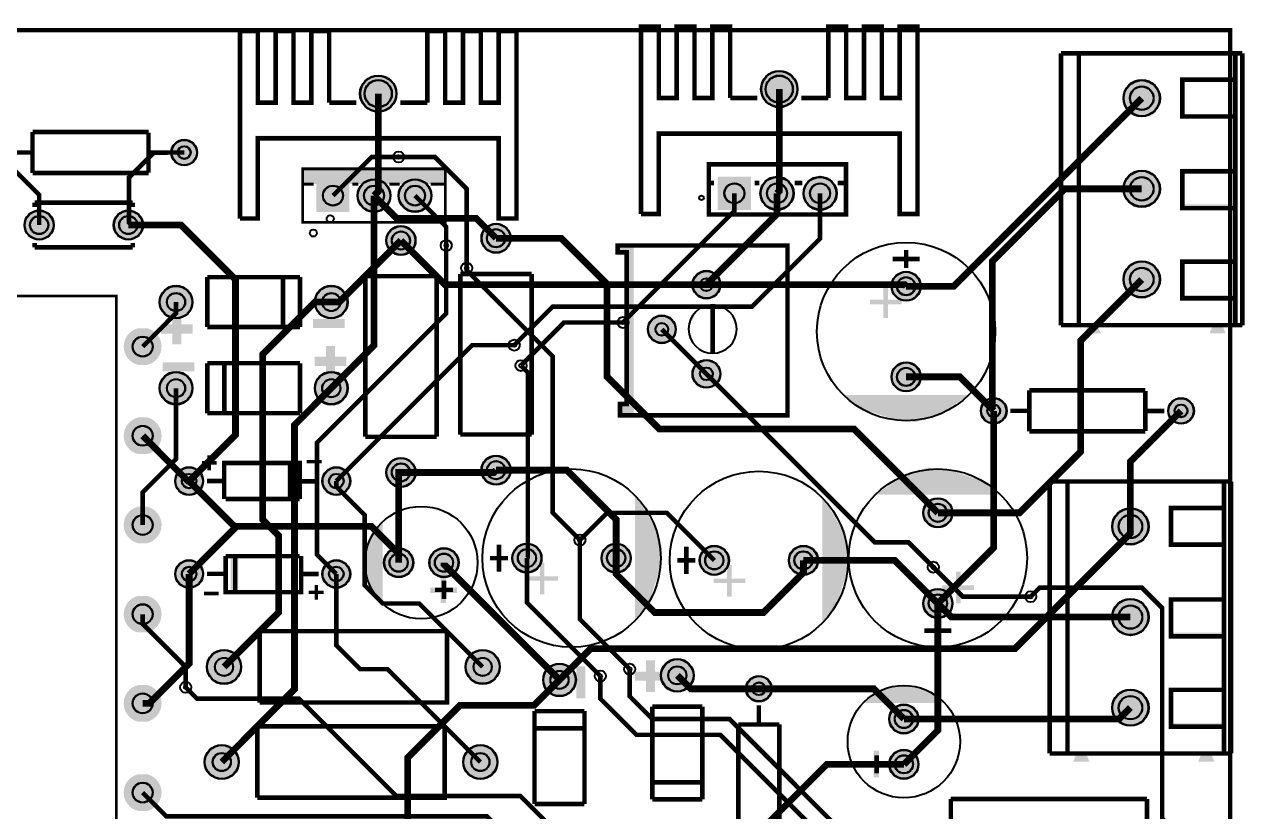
# Model space of a CAD drawing. Extents: x 610 to 6177, y 70 to 2783.
# Drawn here: x 3484 to 6177, y 1046 to 2783 of the extents above; entities that cross this region are included whole.
import ezdxf

# ---------------------------------------------------------------- set-up
doc = ezdxf.new("R2010")
doc.units = 9
for name, color, linetype, true_color in [('BoardOutLine', 7, 'Continuous', 0xff00ff), ('BottomLayer', 7, 'Continuous', 0x0000ff), ('BottomSolderMaskLayer', 7, 'Continuous', 0xaa00ff), ('Document', 7, 'Continuous', 0xffffff), ('Hole', 7, 'Continuous', 0x222222), ('Multi-Layer', 7, 'Continuous', 0xc0c0c0), ('TopLayer', 7, 'Continuous', 0xff0000), ('TopSilkLayer', 7, 'Continuous', 0xffcc00), ('TopSolderMaskLayer', 7, 'Continuous', 0x800080)]:
    doc.layers.add(name, color=color, linetype=linetype, true_color=true_color)

msp = doc.modelspace()

# ---------------------------------------------------------------- hatches: boundary and pattern name
at = {"layer": 'BottomSolderMaskLayer'}
for points in [[(4224.6, 2630, 1), (4305.4, 2630, 1)], [(5109.6, 2640, 1), (5190.4, 2640, 1)], [(5909.6, 2620, 1), (5990.4, 2620, 1)], [(3808.1, 2500, 1), (3865.2, 2500, 1)], [(5909.6, 2420, 1), (5990.4, 2420, 1)], [(4128.6, 2441.4), (4201.4, 2441.4), (4201.4, 2368.6), (4128.6, 2368.6)], [(4219.1, 2405, 1), (4292, 2405, 1)], [(4309.7, 2405, 1), (4382.5, 2405, 1)], [(5014.2, 2373.2), (5014.2, 2446.7), (5087.8, 2446.7), (5087.8, 2373.2)], [(5108.2, 2410, 1), (5181.8, 2410, 1)], [(5203.2, 2410, 1), (5276.8, 2410, 1)], [(3484.1, 2340, 1), (3549.1, 2340, 1)], [(3680.9, 2340, 1), (3745.9, 2340, 1)], [(4492.5, 2310.9, 1), (4557.5, 2310.9, 1)], [(4282.5, 2305.9, 1), (4347.5, 2305.9, 1)], [(4958.2, 2208.4, 1), (5020.2, 2208.4, 1)], [(5397.5, 2205, 1), (5462.5, 2205, 1)], [(5909.6, 2220, 1), (5990.4, 2220, 1)], [(3782.3, 2170, 1), (3855.2, 2170, 1)], [(4124.8, 2170, 1), (4197.7, 2170, 1)], [(4859.8, 2110, 1), (4921.8, 2110, 1)], [(3755.1, 2112.2, -0.785398), (3755.1, 2031.5), (3734.9, 2031.5, -0.785398), (3734.9, 2112.2)], [(4958.2, 2011.6, 1), (5020.2, 2011.6, 1)], [(5397.5, 2005, 1), (5462.5, 2005, 1)], [(3782.3, 1980, 1), (3855.2, 1980, 1)], [(4124.8, 1980, 1), (4197.7, 1980, 1)], [(5594.8, 1930, 1), (5651.9, 1930, 1)], [(6008.1, 1930, 1), (6065.2, 1930, 1)], [(3755.1, 1915.4, -0.785398), (3755.1, 1834.6), (3734.9, 1834.6, -0.785398), (3734.9, 1915.4)], [(4492.5, 1799.1, 1), (4557.5, 1799.1, 1)], [(3816.6, 1775, 1), (3878.6, 1775, 1)], [(4141.4, 1775, 1), (4203.4, 1775, 1)], [(4282.5, 1794.1, 1), (4347.5, 1794.1, 1)], [(5467.5, 1705, 1), (5532.5, 1705, 1)], [(3755.1, 1718.5, -0.785398), (3755.1, 1637.8), (3734.9, 1637.8, -0.785398), (3734.9, 1718.5)], [(5884.6, 1675, 1), (5965.4, 1675, 1)], [(4277.5, 1595, 1), (4342.5, 1595, 1)], [(4377.5, 1595, 1), (4442.5, 1595, 1)], [(4560.7, 1605, 1), (4625.6, 1605, 1)], [(4757.5, 1605, 1), (4822.5, 1605, 1)], [(4974.1, 1600, 1), (5039.1, 1600, 1)], [(5170.9, 1600, 1), (5235.9, 1600, 1)], [(3816.6, 1570, 1), (3878.6, 1570, 1)], [(4141.4, 1570, 1), (4203.4, 1570, 1)], [(5467.5, 1505, 1), (5532.5, 1505, 1)], [(3755.1, 1521.7, -0.785398), (3755.1, 1440.9), (3734.9, 1440.9, -0.785398), (3734.9, 1521.7)], [(5884.6, 1475, 1), (5965.4, 1475, 1)], [(3886.6, 1365, 1), (3962.6, 1365, 1)], [(4457.4, 1365, 1), (4533.4, 1365, 1)], [(4888.6, 1346.3, 1), (4961.4, 1346.3, 1)], [(4628.6, 1336.3, 1), (4701.4, 1336.3, 1)], [(3755.1, 1324.8, -0.785398), (3755.1, 1244.1), (3734.9, 1244.1, -0.785398), (3734.9, 1324.8)], [(5076.4, 1316.7, 1), (5133.6, 1316.7, 1)], [(5884.6, 1275, 1), (5965.4, 1275, 1)], [(5392.5, 1250, 1), (5457.5, 1250, 1)], [(3881.6, 1155, 1), (3957.6, 1155, 1)], [(4452.4, 1155, 1), (4528.4, 1155, 1)], [(5392.5, 1150, 1), (5457.5, 1150, 1)], [(3755.1, 1128, -0.785398), (3755.1, 1047.2), (3734.9, 1047.2, -0.785398), (3734.9, 1128)]]:
    msp.add_hatch(color=256, dxfattribs=at).paths.add_polyline_path(points)
at = {"layer": 'Document'}
for points in [[(6150.8, 2664.1), (6036.6, 2664.1), (6036.6, 2656.2), (6150.8, 2656.2)], [(6036.6, 2656.2), (6036.6, 2585.4), (6044.5, 2585.4), (6044.5, 2656.2)], [(6150.8, 2577.5), (6036.6, 2577.5), (6036.6, 2585.4), (6150.8, 2585.4)], [(4528.8, 2354.4), (4528.8, 2531.6), (3999.3, 2531.6), (3999.3, 2529.6), (3999.3, 2354.4), (3995.3, 2354.4), (3993.3, 2354.4), (3993.3, 2537.5), (4534.7, 2537.5), (4534.7, 2531.6), (4534.7, 2531.6), (4534.7, 2354.4)], [(5413.8, 2364.4), (5413.8, 2541.6), (4884.3, 2541.6), (4884.3, 2539.6), (4884.3, 2364.4), (4880.3, 2364.4), (4878.3, 2364.4), (4878.3, 2547.5), (5419.7, 2547.5), (5419.7, 2541.6), (5419.7, 2541.6), (5419.7, 2364.4)], [(4098.1, 2430.6), (4413, 2430.6), (4413, 2464.1), (4098.1, 2464.1)], [(6150.8, 2464.1), (6036.6, 2464.1), (6036.6, 2456.2), (6150.8, 2456.2)], [(6036.6, 2456.2), (6036.6, 2385.4), (6044.5, 2385.4), (6044.5, 2456.2)], [(6150.8, 2377.5), (6036.6, 2377.5), (6036.6, 2385.4), (6150.8, 2385.4)], [(4798.3, 1920), (4798.3, 1940), (4813.3, 1940), (4818.3, 1945), (4818.3, 2275), (4813.3, 2280), (4793.3, 2280), (4793.3, 2295), (4828.3, 2295), (4828.3, 1920)], [(6150.8, 2264.1), (6036.6, 2264.1), (6036.6, 2256.2), (6150.8, 2256.2)], [(6036.6, 2256.2), (6036.6, 2185.4), (6044.5, 2185.4), (6044.5, 2256.2)], [(5390, 2205), (5390, 2135), (5380, 2135), (5380, 2205)], [(6150.8, 2177.5), (6036.6, 2177.5), (6036.6, 2185.4), (6150.8, 2185.4)], [(5400, 2175), (5350, 2175), (5350, 2165), (5420, 2165), (5420, 2175)], [(3830.7, 2146.7), (3830.7, 2076.7), (3810.7, 2076.7), (3810.7, 2146.7)], [(4190.9, 2112.9), (4120.9, 2112.9), (4120.9, 2132.9), (4190.9, 2132.9)], [(3855.6, 2100.7), (3785.6, 2100.7), (3785.6, 2120.7), (3855.6, 2120.7)], [(5851.6, 2120.8), (5859.4, 2101.1), (5824, 2101.1), (5831.9, 2120.8)], [(6127.2, 2120.8), (6135, 2101.1), (6099.6, 2101.1), (6107.5, 2120.8)], [(4124.4, 2049.3), (4194.4, 2049.3), (4194.4, 2029.3), (4124.4, 2029.3)], [(4149.3, 2003.3), (4149.3, 2073.3), (4169.3, 2073.3), (4169.3, 2003.3)], [(3789.1, 2037.1), (3859.1, 2037.1), (3859.1, 2017.1), (3789.1, 2017.1)], [(3895.6, 1831.7), (3895.6, 1799.1), (3888.1, 1799.1), (3888.1, 1831.7)], [(3908.4, 1811.6), (3875.7, 1811.6), (3875.7, 1819.1), (3908.4, 1819.1)], [(4080.4, 1735.4), (4063.7, 1735.4), (4063.7, 1812.3), (4080.4, 1812.3)], [(4139.9, 1814.3), (4107.2, 1814.3), (4107.2, 1821.8), (4139.9, 1821.8)], [(6125.8, 1719.1), (6011.6, 1719.1), (6011.6, 1711.2), (6125.8, 1711.2)], [(6011.6, 1711.2), (6011.6, 1640.4), (6019.5, 1640.4), (6019.5, 1711.2)], [(6125.8, 1632.5), (6011.6, 1632.5), (6011.6, 1640.4), (6125.8, 1640.4)], [(3939.6, 1609.6), (3956.3, 1609.6), (3956.3, 1532.7), (3939.6, 1532.7)], [(4621.6, 1575), (4621.6, 1525), (4631.6, 1525), (4631.6, 1595), (4621.6, 1595)], [(5035, 1570), (5035, 1520), (5045, 1520), (5045, 1590), (5035, 1590)], [(4414.4, 1565.4), (4414.4, 1506.3), (4402.6, 1506.3), (4402.6, 1565.4)], [(4591.6, 1565), (4661.6, 1565), (4661.6, 1555), (4591.6, 1555)], [(5540, 1505), (5540, 1575), (5550, 1575), (5550, 1505)], [(4124.4, 1513.3), (4124.4, 1545.9), (4131.9, 1545.9), (4131.9, 1513.3)], [(4438.7, 1528.1), (4379.7, 1528.1), (4379.7, 1539.9), (4438.7, 1539.9)], [(5005, 1560), (5075, 1560), (5075, 1550), (5005, 1550)], [(5530, 1535), (5580, 1535), (5580, 1545), (5510, 1545), (5510, 1535)], [(3880.1, 1530.7), (3912.8, 1530.7), (3912.8, 1523.2), (3880.1, 1523.2)], [(4111.6, 1533.4), (4144.3, 1533.4), (4144.3, 1525.9), (4111.6, 1525.9)], [(6125.8, 1519.1), (6011.6, 1519.1), (6011.6, 1511.2), (6125.8, 1511.2)], [(6011.6, 1511.2), (6011.6, 1440.4), (6019.5, 1440.4), (6019.5, 1511.2)], [(6125.8, 1432.5), (6011.6, 1432.5), (6011.6, 1440.4), (6125.8, 1440.4)], [(4855.7, 1309.4), (4855.7, 1379.4), (4875.7, 1379.4), (4875.7, 1309.4)], [(4722.1, 1365.9), (4722.1, 1295.9), (4702.1, 1295.9), (4702.1, 1365.9)], [(4901.7, 1334.3), (4831.7, 1334.3), (4831.7, 1354.3), (4901.7, 1354.3)], [(6125.8, 1319.1), (6011.6, 1319.1), (6011.6, 1311.2), (6125.8, 1311.2)], [(6011.6, 1311.2), (6011.6, 1240.4), (6019.5, 1240.4), (6019.5, 1311.2)], [(6125.8, 1232.5), (6011.6, 1232.5), (6011.6, 1240.4), (6125.8, 1240.4)], [(5358.1, 1121.3), (5358.1, 1180.3), (5369.9, 1180.3), (5369.9, 1121.3)], [(5826.6, 1175.8), (5834.4, 1156.1), (5799, 1156.1), (5806.9, 1175.8)], [(6102.2, 1175.8), (6110, 1156.1), (6074.6, 1156.1), (6082.5, 1175.8)], [(5395.4, 1145.6), (5336.3, 1145.6), (5336.3, 1157.4), (5395.4, 1157.4)]]:
    msp.add_hatch(color=256, dxfattribs=at).paths.add_polyline_path(points)
at = {"layer": 'Multi-Layer'}
for points in [[(4225.6, 2630, 1), (4304.4, 2630, 1)], [(5110.6, 2640, 1), (5189.4, 2640, 1)], [(5910.6, 2620, 1), (5989.4, 2620, 1)], [(3809.1, 2500, 1), (3864.2, 2500, 1)], [(5910.6, 2420, 1), (5989.4, 2420, 1)], [(4129.6, 2440.4), (4200.4, 2440.4), (4200.4, 2369.6), (4129.6, 2369.6)], [(4220.1, 2405, 1), (4291, 2405, 1)], [(4310.7, 2405, 1), (4381.5, 2405, 1)], [(5015.2, 2374.2), (5015.2, 2445.7), (5086.8, 2445.7), (5086.8, 2374.2)], [(5109.2, 2410, 1), (5180.8, 2410, 1)], [(5204.2, 2410, 1), (5275.8, 2410, 1)], [(3485.1, 2340, 1), (3548.1, 2340, 1)], [(3681.9, 2340, 1), (3744.9, 2340, 1)], [(4283.5, 2305.9, 1), (4346.5, 2305.9, 1)], [(4493.5, 2310.9, 1), (4556.5, 2310.9, 1)], [(4959.2, 2208.4, 1), (5019.2, 2208.4, 1)], [(5398.5, 2205, 1), (5461.5, 2205, 1)], [(5910.6, 2220, 1), (5989.4, 2220, 1)], [(3783.3, 2170, 1), (3854.2, 2170, 1)], [(4125.8, 2170, 1), (4196.7, 2170, 1)], [(4860.8, 2110, 1), (4920.8, 2110, 1)], [(3754.8, 2111.2, -0.785398), (3754.8, 2032.5), (3735.2, 2032.5, -0.785398), (3735.2, 2111.2)], [(4959.2, 2011.6, 1), (5019.2, 2011.6, 1)], [(5398.5, 2005, 1), (5461.5, 2005, 1)], [(3783.3, 1980, 1), (3854.2, 1980, 1)], [(4125.8, 1980, 1), (4196.7, 1980, 1)], [(5595.8, 1930, 1), (5650.9, 1930, 1)], [(6009.1, 1930, 1), (6064.2, 1930, 1)], [(3754.8, 1914.4, -0.785398), (3754.8, 1835.6), (3735.2, 1835.6, -0.785398), (3735.2, 1914.4)], [(3817.6, 1775, 1), (3877.6, 1775, 1)], [(4142.4, 1775, 1), (4202.4, 1775, 1)], [(4283.5, 1794.1, 1), (4346.5, 1794.1, 1)], [(4493.5, 1799.1, 1), (4556.5, 1799.1, 1)], [(5468.5, 1705, 1), (5531.5, 1705, 1)], [(3754.8, 1717.5, -0.785398), (3754.8, 1638.8), (3735.2, 1638.8, -0.785398), (3735.2, 1717.5)], [(5885.6, 1675, 1), (5964.4, 1675, 1)], [(4278.5, 1595, 1), (4341.5, 1595, 1)], [(4378.5, 1595, 1), (4441.5, 1595, 1)], [(4561.7, 1605, 1), (4624.6, 1605, 1)], [(4758.5, 1605, 1), (4821.5, 1605, 1)], [(4975.1, 1600, 1), (5038.1, 1600, 1)], [(5171.9, 1600, 1), (5234.9, 1600, 1)], [(3817.6, 1570, 1), (3877.6, 1570, 1)], [(4142.4, 1570, 1), (4202.4, 1570, 1)], [(5468.5, 1505, 1), (5531.5, 1505, 1)], [(3754.8, 1520.7, -0.785398), (3754.8, 1441.9), (3735.2, 1441.9, -0.785398), (3735.2, 1520.7)], [(5885.6, 1475, 1), (5964.4, 1475, 1)], [(3887.6, 1365, 1), (3961.6, 1365, 1)], [(4458.4, 1365, 1), (4532.4, 1365, 1)], [(4889.6, 1346.3, 1), (4960.4, 1346.3, 1)], [(4629.6, 1336.3, 1), (4700.4, 1336.3, 1)], [(3754.8, 1323.8, -0.785398), (3754.8, 1245.1), (3735.2, 1245.1, -0.785398), (3735.2, 1323.8)], [(5077.4, 1316.7, 1), (5132.6, 1316.7, 1)], [(5885.6, 1275, 1), (5964.4, 1275, 1)], [(5393.5, 1250, 1), (5456.5, 1250, 1)], [(3882.6, 1155, 1), (3956.6, 1155, 1)], [(4453.4, 1155, 1), (4527.4, 1155, 1)], [(5393.5, 1150, 1), (5456.5, 1150, 1)], [(3754.8, 1127, -0.785398), (3754.8, 1048.2), (3735.2, 1048.2, -0.785398), (3735.2, 1127)]]:
    msp.add_hatch(color=256, dxfattribs=at).paths.add_polyline_path(points)
at = {"layer": 'TopSilkLayer'}
for points in [[(5570, 1965), (5290, 1965), (5330, 1935), (5390, 1915), (5450, 1905), (5490, 1915)], [(5360, 1745), (5640, 1745), (5600, 1775), (5540, 1795), (5480, 1805), (5440, 1795)], [(4831.6, 1745), (4831.6, 1465), (4861.6, 1505), (4881.6, 1565), (4891.6, 1625), (4881.6, 1665)], [(5245, 1740), (5245, 1460), (5275, 1500), (5295, 1560), (5305, 1620), (5295, 1660)], [(4275, 1505), (4272.7, 1507.1), (4270.5, 1509.3), (4268.3, 1511.5), (4266.2, 1513.8), (4264.1, 1516.2), (4262.1, 1518.6), (4260.2, 1521), (4258.3, 1523.5), (4256.5, 1526.1), (4254.8, 1528.6), (4253.1, 1531.3), (4251.5, 1534), (4250, 1536.7), (4248.5, 1539.4), (4247.1, 1542.2), (4245.8, 1545), (4244.5, 1547.9), (4243.3, 1550.8), (4242.2, 1553.7), (4241.2, 1556.7), (4240.3, 1559.6), (4239.4, 1562.6), (4238.6, 1565.6), (4237.9, 1568.7), (4237.3, 1571.7), (4236.7, 1574.8), (4236.2, 1577.9), (4235.8, 1581), (4235.5, 1584.1), (4235.3, 1587.2), (4235.1, 1590.3), (4235, 1593.4), (4235, 1596.6), (4235.1, 1599.7), (4235.3, 1602.8), (4235.5, 1605.9), (4235.8, 1609), (4236.2, 1612.1), (4236.7, 1615.2), (4237.3, 1618.3), (4237.9, 1621.3), (4238.6, 1624.4), (4239.4, 1627.4), (4240.3, 1630.4), (4241.2, 1633.3), (4242.2, 1636.3), (4243.3, 1639.2), (4244.5, 1642.1), (4245.8, 1645), (4247.1, 1647.8), (4248.5, 1650.6), (4250, 1653.3), (4251.5, 1656), (4253.1, 1658.7), (4254.8, 1661.4), (4256.5, 1663.9), (4258.3, 1666.5), (4260.2, 1669), (4262.1, 1671.4), (4264.1, 1673.8), (4266.2, 1676.2), (4268.3, 1678.5), (4270.5, 1680.7), (4272.7, 1682.9), (4275, 1685)], [(5335, 1285), (5337.1, 1287.3), (5339.3, 1289.5), (5341.5, 1291.7), (5343.8, 1293.8), (5346.2, 1295.9), (5348.6, 1297.9), (5351, 1299.8), (5353.5, 1301.7), (5356.1, 1303.5), (5358.6, 1305.2), (5361.3, 1306.9), (5364, 1308.5), (5366.7, 1310), (5369.4, 1311.5), (5372.2, 1312.9), (5375, 1314.2), (5377.9, 1315.5), (5380.8, 1316.7), (5383.7, 1317.8), (5386.7, 1318.8), (5389.6, 1319.7), (5392.6, 1320.6), (5395.6, 1321.4), (5398.7, 1322.1), (5401.7, 1322.7), (5404.8, 1323.3), (5407.9, 1323.8), (5411, 1324.2), (5414.1, 1324.5), (5417.2, 1324.7), (5420.3, 1324.9), (5423.4, 1325), (5426.6, 1325), (5429.7, 1324.9), (5432.8, 1324.7), (5435.9, 1324.5), (5439, 1324.2), (5442.1, 1323.8), (5445.2, 1323.3), (5448.3, 1322.7), (5451.3, 1322.1), (5454.4, 1321.4), (5457.4, 1320.6), (5460.4, 1319.7), (5463.3, 1318.8), (5466.3, 1317.8), (5469.2, 1316.7), (5472.1, 1315.5), (5475, 1314.2), (5477.8, 1312.9), (5480.6, 1311.5), (5483.3, 1310), (5486, 1308.5), (5488.7, 1306.9), (5491.4, 1305.2), (5493.9, 1303.5), (5496.5, 1301.7), (5499, 1299.8), (5501.4, 1297.9), (5503.8, 1295.9), (5506.2, 1293.8), (5508.5, 1291.7), (5510.7, 1289.5), (5512.9, 1287.3), (5515, 1285)]]:
    msp.add_hatch(color=256, dxfattribs=at).paths.add_polyline_path(points)
at = {"layer": 'TopSolderMaskLayer'}
for points in [[(4224.6, 2630, 1), (4305.4, 2630, 1)], [(5109.6, 2640, 1), (5190.4, 2640, 1)], [(5909.6, 2620, 1), (5990.4, 2620, 1)], [(3808.1, 2500, 1), (3865.2, 2500, 1)], [(5909.6, 2420, 1), (5990.4, 2420, 1)], [(4128.6, 2441.4), (4201.4, 2441.4), (4201.4, 2368.6), (4128.6, 2368.6)], [(4219.1, 2405, 1), (4292, 2405, 1)], [(4309.7, 2405, 1), (4382.5, 2405, 1)], [(5014.2, 2373.2), (5014.2, 2446.7), (5087.8, 2446.7), (5087.8, 2373.2)], [(5108.2, 2410, 1), (5181.8, 2410, 1)], [(5203.2, 2410, 1), (5276.8, 2410, 1)], [(3484.1, 2340, 1), (3549.1, 2340, 1)], [(3680.9, 2340, 1), (3745.9, 2340, 1)], [(4492.5, 2310.9, 1), (4557.5, 2310.9, 1)], [(4282.5, 2305.9, 1), (4347.5, 2305.9, 1)], [(4958.2, 2208.4, 1), (5020.2, 2208.4, 1)], [(5397.5, 2205, 1), (5462.5, 2205, 1)], [(5909.6, 2220, 1), (5990.4, 2220, 1)], [(3782.3, 2170, 1), (3855.2, 2170, 1)], [(4124.8, 2170, 1), (4197.7, 2170, 1)], [(4859.8, 2110, 1), (4921.8, 2110, 1)], [(3755.1, 2112.2, -0.785398), (3755.1, 2031.5), (3734.9, 2031.5, -0.785398), (3734.9, 2112.2)], [(4958.2, 2011.6, 1), (5020.2, 2011.6, 1)], [(5397.5, 2005, 1), (5462.5, 2005, 1)], [(3782.3, 1980, 1), (3855.2, 1980, 1)], [(4124.8, 1980, 1), (4197.7, 1980, 1)], [(5594.8, 1930, 1), (5651.9, 1930, 1)], [(6008.1, 1930, 1), (6065.2, 1930, 1)], [(3755.1, 1915.4, -0.785398), (3755.1, 1834.6), (3734.9, 1834.6, -0.785398), (3734.9, 1915.4)], [(4492.5, 1799.1, 1), (4557.5, 1799.1, 1)], [(3816.6, 1775, 1), (3878.6, 1775, 1)], [(4141.4, 1775, 1), (4203.4, 1775, 1)], [(4282.5, 1794.1, 1), (4347.5, 1794.1, 1)], [(5467.5, 1705, 1), (5532.5, 1705, 1)], [(3755.1, 1718.5, -0.785398), (3755.1, 1637.8), (3734.9, 1637.8, -0.785398), (3734.9, 1718.5)], [(5884.6, 1675, 1), (5965.4, 1675, 1)], [(4277.5, 1595, 1), (4342.5, 1595, 1)], [(4377.5, 1595, 1), (4442.5, 1595, 1)], [(4560.7, 1605, 1), (4625.6, 1605, 1)], [(4757.5, 1605, 1), (4822.5, 1605, 1)], [(4974.1, 1600, 1), (5039.1, 1600, 1)], [(5170.9, 1600, 1), (5235.9, 1600, 1)], [(3816.6, 1570, 1), (3878.6, 1570, 1)], [(4141.4, 1570, 1), (4203.4, 1570, 1)], [(5467.5, 1505, 1), (5532.5, 1505, 1)], [(3755.1, 1521.7, -0.785398), (3755.1, 1440.9), (3734.9, 1440.9, -0.785398), (3734.9, 1521.7)], [(5884.6, 1475, 1), (5965.4, 1475, 1)], [(3886.6, 1365, 1), (3962.6, 1365, 1)], [(4457.4, 1365, 1), (4533.4, 1365, 1)], [(4888.6, 1346.3, 1), (4961.4, 1346.3, 1)], [(4628.6, 1336.3, 1), (4701.4, 1336.3, 1)], [(3755.1, 1324.8, -0.785398), (3755.1, 1244.1), (3734.9, 1244.1, -0.785398), (3734.9, 1324.8)], [(5076.4, 1316.7, 1), (5133.6, 1316.7, 1)], [(5884.6, 1275, 1), (5965.4, 1275, 1)], [(5392.5, 1250, 1), (5457.5, 1250, 1)], [(3881.6, 1155, 1), (3957.6, 1155, 1)], [(4452.4, 1155, 1), (4528.4, 1155, 1)], [(5392.5, 1150, 1), (5457.5, 1150, 1)], [(3755.1, 1128, -0.785398), (3755.1, 1047.2), (3734.9, 1047.2, -0.785398), (3734.9, 1128)]]:
    msp.add_hatch(color=256, dxfattribs=at).paths.add_polyline_path(points)

# ---------------------------------------------------------------- linework, layer by layer
at = {"layer": 'BoardOutLine', "const_width": 10}
msp.add_lwpolyline([(625, 2770), (6145, 2770), (6145, 75), (625, 75), (625, 2770)], close=True, dxfattribs=at)
at = {"layer": 'BottomLayer'}
for points, const_width in [([(5145, 2410), (5150, 2415), (5150, 2640)], 15), ([(4255.6, 2405), (4265, 2414.5), (4265, 2630)], 15), ([(3713.4, 2340), (3715, 2341.6), (3715, 2445), (3770, 2500), (3836.7, 2500)], 10), ([(4460, 2245), (4460, 2420), (4390, 2490), (4310, 2490)], 10), ([(5623.3, 1930), (5620, 1933.3), (5620, 2260), (5780, 2420), (5950, 2420)], 15), ([(4161.3, 1980), (4255.6, 2074.3), (4255.6, 2405)], 15), ([(4346.1, 2405), (4415, 2336.1), (4415, 2295)], 10), ([(4565, 2075), (4650, 2160), (5090, 2160), (5240, 2310), (5240, 2410)], 10), ([(3847.6, 1775), (3950, 1877.4), (3950, 2220), (3830, 2340), (3713.4, 2340)], 15), ([(4989.2, 2208.4), (4412.5, 2208.4), (4315, 2305.9)], 15), ([(4580, 2030), (4675, 2125), (4805, 2125)], 10), ([(4890.8, 2110), (4989.2, 2011.6)], 10), ([(4989.2, 2011.6), (5360.8, 1640), (5435, 1640), (5490, 1585)], 10), ([(5623.3, 1930), (5548.3, 2005), (5430, 2005)], 15), ([(5500, 1505), (5623.3, 1628.3), (5623.3, 1930)], 15), ([(3745, 1875), (3845, 1775), (3847.6, 1775)], 15), ([(4525, 1799.1), (4520, 1794.1), (4315, 1794.1)], 15), ([(4790, 1605), (4790, 1690), (4680.9, 1799.1), (4525, 1799.1)], 15), ([(3847.6, 1775), (3947.6, 1675), (4004.4, 1675)], 15), ([(4310, 1595), (4310, 1794.1), (4315, 1794.1)], 15), ([(3847.6, 1570), (3952.6, 1675), (4250, 1675), (4310, 1615), (4310, 1595)], 15), ([(4820, 1360), (4710, 1470), (4710, 1645)], 10), ([(4755, 1345), (4593.1, 1506.8), (4593.1, 1605)], 10), ([(5203.4, 1600), (5203.4, 1573.4), (5115, 1485), (4875, 1485), (4790, 1570), (4790, 1605)], 15), ([(5500, 1505), (5405, 1600), (5203.4, 1600)], 15), ([(3745, 1284.5), (3759.5, 1284.5), (3847.6, 1372.6), (3847.6, 1570)], 15), ([(4490.4, 1155), (4285.4, 1360), (4225, 1360), (4172.4, 1412.6), (4172.4, 1570)], 10), ([(6040.3, 985), (5995, 1030.3), (5995, 1495), (5950, 1540), (5725, 1540), (5705, 1520)], 10), ([(5425, 1150), (5500, 1225), (5500, 1505)], 15), ([(5500, 1505), (5530, 1475), (5925, 1475)], 15), ([(4665, 993.7), (4578.7, 1080), (4305, 1080), (4090, 1295), (3865, 1295), (3840, 1320)], 10), ([(5425, 1150), (5255, 1150), (5105, 1000), (5105, 903.3)], 15), ([(3745, 1087.6), (3797.6, 1035), (4505, 1035), (4635, 905), (4835, 905), (4925, 995), (4925, 1003.7)], 10)]:
    msp.add_lwpolyline(points, dxfattribs=dict(at, const_width=const_width))
at = {"layer": 'BottomSolderMaskLayer'}
for centre, radius in [((4265, 2630), 40.4), ((5150, 2640), 40.4), ((5150, 2640), 30.3), ((4265, 2630), 30.3), ((5950, 2620), 40.4), ((5950, 2620), 26.2), ((3836.7, 2500), 28.6), ((3836.7, 2500), 14.3), ((5950, 2420), 40.4), ((4165, 2405), 22.3), ((4255.6, 2405), 36.4), ((4255.6, 2405), 22.3), ((4346.1, 2405), 36.4), ((4346.1, 2405), 22.3), ((5051, 2410), 22.3), ((5145, 2410), 36.8), ((5145, 2410), 22.3), ((5240, 2410), 36.8), ((5240, 2410), 22.3), ((5950, 2420), 26.2), ((3516.6, 2340), 32.5), ((3713.4, 2340), 32.5), ((3516.6, 2340), 20.3), ((3713.4, 2340), 20.3), ((4525, 2310.9), 32.5), ((4315, 2305.9), 32.5), ((4315, 2305.9), 20.3), ((4525, 2310.9), 20.3), ((4989.2, 2208.4), 31), ((5430, 2205), 32.5), ((5950, 2220), 40.4), ((5950, 2220), 26.2), ((4989.2, 2208.4), 14.2), ((5430, 2205), 20.3), ((3818.7, 2170), 36.4), ((3818.7, 2170), 20.2), ((4161.3, 2170), 36.4), ((4161.3, 2170), 20.2), ((4890.8, 2110), 31), ((4890.8, 2110), 14.2), ((3745, 2071.8), 22.2), ((4989.2, 2011.6), 31), ((4989.2, 2011.6), 14.2), ((5430, 2005), 32.5), ((5430, 2005), 20.3), ((3818.7, 1980), 36.4), ((3818.7, 1980), 20.2), ((4161.3, 1980), 36.4), ((4161.3, 1980), 20.2), ((5623.3, 1930), 28.6), ((5623.3, 1930), 14.3), ((6036.7, 1930), 28.6), ((6036.7, 1930), 14.3), ((3745, 1875), 22.2), ((4525, 1799.1), 32.5), ((3847.6, 1775), 31), ((4172.4, 1775), 31), ((4315, 1794.1), 32.5), ((4315, 1794.1), 20.3), ((4525, 1799.1), 20.3), ((3847.6, 1775), 16.3), ((4172.4, 1775), 16.3), ((5500, 1705), 32.5), ((5500, 1705), 20.3), ((3745, 1678.2), 22.2), ((5925, 1675), 40.4), ((5925, 1675), 26.2), ((4310, 1595), 32.5), ((4410, 1595), 32.5), ((4593.1, 1605), 32.5), ((4593.1, 1605), 20.3), ((4790, 1605), 32.5), ((4790, 1605), 20.3), ((5006.6, 1600), 32.5), ((5006.6, 1600), 20.3), ((5203.4, 1600), 32.5), ((5203.4, 1600), 20.3), ((3847.6, 1570), 31), ((4172.4, 1570), 31), ((4310, 1595), 20.3), ((4410, 1595), 20.3), ((3847.6, 1570), 16.3), ((4172.4, 1570), 16.3), ((5500, 1505), 32.5), ((5500, 1505), 20.3), ((5925, 1475), 40.4), ((3745, 1481.3), 22.2), ((5925, 1475), 26.2), ((3924.6, 1365), 38), ((4495.4, 1365), 38), ((3924.6, 1365), 20.2), ((4495.4, 1365), 20.2), ((4925, 1346.3), 36.4), ((4665, 1336.3), 36.4), ((4665, 1336.3), 20.2), ((4925, 1346.3), 20.2), ((5105, 1316.7), 28.6), ((5105, 1316.7), 14.3), ((3745, 1284.5), 22.2), ((5925, 1275), 40.4), ((5925, 1275), 26.2), ((5425, 1250), 32.5), ((5425, 1250), 20.3), ((3919.6, 1155), 38), ((4490.4, 1155), 38), ((3919.6, 1155), 20.2), ((4490.4, 1155), 20.2), ((5425, 1150), 32.5), ((5425, 1150), 20.3), ((3745, 1087.6), 22.2)]:
    msp.add_circle(centre, radius, dxfattribs=at)
at = {"layer": 'Document'}
for centre, radius in [((4978.2, 2400.1), 5), ((4159.1, 2353.8), 7.87)]:
    msp.add_circle(centre, radius, dxfattribs=at)
at = {"layer": 'Hole'}
for centre in [(4310, 2490), (4415, 2295), (4460, 2245), (4805, 2125), (4565, 2075), (4580, 2030), (4710, 1645), (5490, 1585), (5705, 1520), (4755, 1345), (4820, 1360), (3840, 1320)]:
    msp.add_circle(centre, 4, dxfattribs=at)
at = {"layer": 'Multi-Layer'}
for centre, radius in [((4265, 2630), 39.4), ((5150, 2640), 39.4), ((5150, 2640), 29.5), ((4265, 2630), 29.5), ((5950, 2620), 39.4), ((5950, 2620), 25.6), ((3836.7, 2500), 27.6), ((3836.7, 2500), 13.8), ((4310, 2490), 12.2), ((5950, 2420), 39.4), ((4165, 2405), 21.7), ((4255.6, 2405), 35.4), ((4255.6, 2405), 21.7), ((4346.1, 2405), 35.4), ((4346.1, 2405), 21.7), ((5051, 2410), 21.7), ((5145, 2410), 35.8), ((5145, 2410), 21.7), ((5240, 2410), 35.8), ((5240, 2410), 21.7), ((5950, 2420), 25.6), ((3516.6, 2340), 31.5), ((3713.4, 2340), 31.5), ((3516.6, 2340), 19.7), ((3713.4, 2340), 19.7), ((4315, 2305.9), 31.5), ((4315, 2305.9), 19.7), ((4525, 2310.9), 31.5), ((4525, 2310.9), 19.7), ((4415, 2295), 12.2), ((4460, 2245), 12.2), ((4989.2, 2208.4), 30), ((5430, 2205), 31.5), ((5950, 2220), 39.4), ((5950, 2220), 25.6), ((4989.2, 2208.4), 13.8), ((5430, 2205), 19.7), ((3818.7, 2170), 35.4), ((3818.7, 2170), 19.7), ((4161.3, 2170), 35.4), ((4161.3, 2170), 19.7), ((4805, 2125), 12.2), ((4890.8, 2110), 30), ((4890.8, 2110), 13.8), ((3745, 2071.8), 21.7), ((4565, 2075), 12.2), ((4580, 2030), 12.2), ((4989.2, 2011.6), 30), ((4989.2, 2011.6), 13.8), ((5430, 2005), 31.5), ((5430, 2005), 19.7), ((3818.7, 1980), 35.4), ((3818.7, 1980), 19.7), ((4161.3, 1980), 35.4), ((4161.3, 1980), 19.7), ((5623.3, 1930), 27.6), ((5623.3, 1930), 13.8), ((6036.7, 1930), 27.6), ((6036.7, 1930), 13.8), ((3745, 1875), 21.7), ((3847.6, 1775), 30), ((4172.4, 1775), 30), ((4315, 1794.1), 31.5), ((4315, 1794.1), 19.7), ((4525, 1799.1), 31.5), ((4525, 1799.1), 19.7), ((3847.6, 1775), 15.7), ((4172.4, 1775), 15.7), ((5500, 1705), 31.5), ((5500, 1705), 19.7), ((3745, 1678.2), 21.7), ((5925, 1675), 39.4), ((5925, 1675), 25.6), ((4710, 1645), 12.2), ((4310, 1595), 31.5), ((4410, 1595), 31.5), ((4593.1, 1605), 31.5), ((4593.1, 1605), 19.7), ((4790, 1605), 31.5), ((4790, 1605), 19.7), ((5006.6, 1600), 31.5), ((5006.6, 1600), 19.7), ((5203.4, 1600), 31.5), ((5203.4, 1600), 19.7), ((3847.6, 1570), 30), ((4172.4, 1570), 30), ((4310, 1595), 19.7), ((4410, 1595), 19.7), ((5490, 1585), 12.2), ((3847.6, 1570), 15.7), ((4172.4, 1570), 15.7), ((5500, 1505), 31.5), ((5500, 1505), 19.7), ((5705, 1520), 12.2), ((5925, 1475), 39.4), ((3745, 1481.3), 21.7), ((5925, 1475), 25.6), ((3924.6, 1365), 37), ((4495.4, 1365), 37), ((3924.6, 1365), 19.7), ((4495.4, 1365), 19.7), ((4925, 1346.3), 35.4), ((4665, 1336.3), 35.4), ((4665, 1336.3), 19.7), ((4755, 1345), 12.2), ((4820, 1360), 12.2), ((4925, 1346.3), 19.7), ((3840, 1320), 12.2), ((5105, 1316.7), 27.6), ((5105, 1316.7), 13.8), ((3745, 1284.5), 21.7), ((5925, 1275), 39.4), ((5925, 1275), 25.6), ((5425, 1250), 31.5), ((5425, 1250), 19.7), ((3919.6, 1155), 37), ((4490.4, 1155), 37), ((3919.6, 1155), 19.7), ((4490.4, 1155), 19.7), ((5425, 1150), 31.5), ((5425, 1150), 19.7), ((3745, 1087.6), 21.7)]:
    msp.add_circle(centre, radius, dxfattribs=at)
at = {"layer": 'TopLayer'}
for points, const_width in [([(5950, 2620), (5535, 2205), (5430, 2205)], 15), ([(3423.3, 2500), (3516.6, 2406.7), (3516.6, 2340)], 10), ([(4165, 2405), (4250, 2490), (4310, 2490)], 10), ([(4525, 2310.9), (4480.9, 2355), (4305.6, 2355), (4255.6, 2405)], 15), ([(4805, 2125), (5051, 2371), (5051, 2410)], 10), ([(4989.2, 2208.4), (5145, 2364.2), (5145, 2410)], 15), ([(5500, 1705), (5315, 1890), (4885, 1890), (4770, 2005), (4770, 2210), (4669.1, 2310.9), (4525, 2310.9)], 15), ([(4172.4, 1570), (4130, 1612.4), (4130, 1860), (4415, 2145), (4415, 2295)], 10), ([(4315, 2305.9), (4179.1, 2170), (4161.3, 2170)], 15), ([(4710, 1645), (4650, 1705), (4650, 2050), (4460, 2240), (4460, 2245)], 10), ([(5430, 2205), (5426.6, 2208.4), (4989.2, 2208.4)], 15), ([(5950, 2220), (5815, 2085), (5815, 1840), (5680, 1705), (5500, 1705)], 15), ([(3745, 2071.8), (3818.7, 2145.6), (3818.7, 2170)], 10), ([(3924.6, 1365), (4045, 1485.4), (4045, 1655), (4010, 1690), (4010, 2055), (4125, 2170), (4161.3, 2170)], 15), ([(4172.4, 1775), (4472.4, 2075), (4565, 2075)], 10), ([(4593.1, 1605), (4595, 1606.8), (4595, 2015), (4580, 2030)], 10), ([(3745, 1678.2), (3745, 1750), (3818.7, 1823.7), (3818.7, 1980)], 10), ([(4161.3, 1980), (4080, 1898.7), (4080, 1315.4), (3919.6, 1155)], 15), ([(6036.7, 1930), (5925, 1818.3), (5925, 1675)], 15), ([(4495.4, 1365), (4355.4, 1505), (4275, 1505), (4235, 1545), (4235, 1700), (4172.4, 1762.6), (4172.4, 1775)], 10), ([(5006.6, 1600), (4901.6, 1705), (4770, 1705), (4710, 1645)], 10), ([(4665, 1336.3), (4733.7, 1405), (5670, 1405), (5925, 1660), (5925, 1675)], 15), ([(4665, 1336.3), (4410, 1591.3), (4410, 1595)], 15), ([(5490, 1585), (5555, 1520), (5705, 1520)], 10), ([(3840, 1320), (3840, 1365), (3745, 1460), (3745, 1481.3)], 10), ([(5215, 860.1), (5215, 1020), (5020, 1215), (4835, 1215), (4755, 1295), (4755, 1345)], 10), ([(5425, 865.1), (5040.1, 1250), (4870, 1250), (4820, 1300), (4820, 1360)], 10), ([(5105, 1316.7), (4954.6, 1316.7), (4925, 1346.3)], 15), ([(4306.7, 280), (4380, 280), (4545, 445), (4545, 665), (4330, 880), (4330, 1165), (4445, 1280), (4608.7, 1280), (4665, 1336.3)], 15), ([(5425, 1250), (5358.3, 1316.7), (5105, 1316.7)], 15), ([(5925, 1275), (5900, 1250), (5425, 1250)], 15)]:
    msp.add_lwpolyline(points, dxfattribs=dict(at, const_width=const_width))
at = {"layer": 'TopSilkLayer'}
for points, const_width in [([(4844.9, 2364.4), (4844.9, 2777.8), (4884.3, 2777.8), (4884.3, 2620.3), (4923.6, 2620.3), (4923.6, 2777.8), (4963, 2777.8), (4963, 2620.3), (5002.4, 2620.3), (5002.4, 2777.8), (5041.7, 2777.8), (5041.7, 2620.3)], 10), ([(4844.9, 2364.4), (4884.3, 2364.4), (4884.3, 2541.6), (5415.7, 2541.6), (5415.7, 2364.4), (5455.1, 2364.4), (5455.1, 2777.8), (5415.7, 2777.8), (5415.7, 2620.3), (5376.4, 2620.3), (5376.4, 2777.8), (5337, 2777.8), (5337, 2620.3), (5297.6, 2620.3), (5297.6, 2777.8), (5258.3, 2777.8), (5258.3, 2620.3)], 10), ([(3959.9, 2354.4), (3959.9, 2767.8), (3999.3, 2767.8), (3999.3, 2610.3), (4038.6, 2610.3), (4038.6, 2767.8), (4078, 2767.8), (4078, 2610.3), (4117.4, 2610.3), (4117.4, 2767.8), (4156.7, 2767.8), (4156.7, 2610.3)], 10), ([(3959.9, 2354.4), (3999.3, 2354.4), (3999.3, 2531.6), (4530.7, 2531.6), (4530.7, 2354.4), (4570.1, 2354.4), (4570.1, 2767.8), (4530.7, 2767.8), (4530.7, 2610.3), (4491.4, 2610.3), (4491.4, 2767.8), (4452, 2767.8), (4452, 2610.3), (4412.6, 2610.3), (4412.6, 2767.8), (4373.3, 2767.8), (4373.3, 2610.3)], 10), ([(5771.6, 2719), (6171.6, 2719)], 10), ([(5771.9, 2119), (5771.9, 2719)], 10), ([(5811, 2118.3), (5811, 2718.3)], 10), ([(6156.4, 2119.4), (6156.4, 2719.4)], 10), ([(6171.9, 2119), (6171.9, 2719)], 10), ([(6156.5, 2660.7), (6039.6, 2660.7), (6039.6, 2579.5), (6156.5, 2579.5)], 10), ([(4156.7, 2610.3), (4216.4, 2610.3)], 10), ([(4313.6, 2610.3), (4373.3, 2610.3)], 10), ([(5041.7, 2620.3), (5101.4, 2620.3)], 10), ([(5198.6, 2620.3), (5258.3, 2620.3)], 10), ([(3502, 2454.7), (3502, 2545.3)], 10), ([(3502, 2545.3), (3758, 2545.3)], 10), ([(3758, 2544.1), (3758, 2455.9)], 10), ([(3460, 2500), (3502, 2500)], 10), ([(3758, 2499.8), (3800, 2499.8)], 10), ([(3758, 2454.7), (3502, 2454.7)], 10), ([(6156.5, 2458.6), (6039.6, 2458.6), (6039.6, 2377.4), (6156.5, 2377.4)], 10), ([(4098.1, 2430.2), (4122.5, 2430.2)], 5.98), ([(4207.5, 2430.2), (4221.3, 2430.2)], 5.98), ([(4289.8, 2430.2), (4311.9, 2430.2)], 5.98), ([(4380.3, 2430.2), (4413, 2430.2)], 5.98), ([(4996.7, 2432.8), (5006.1, 2432.8)], 10), ([(5095.8, 2432.8), (5106, 2432.8)], 10), ([(5184, 2432.8), (5201, 2432.8)], 10), ([(5279, 2432.8), (5296.7, 2432.8)], 10), ([(3506.7, 2389.2), (3723.3, 2389.2)], 10), ([(3506.7, 2389.2), (3506.7, 2379.7)], 10), ([(3723.3, 2389.2), (3723.3, 2379.7)], 10), ([(3506.7, 2300.3), (3506.7, 2290.8)], 10), ([(3723.3, 2290.8), (3506.7, 2290.8)], 10), ([(3723.3, 2300.3), (3723.3, 2290.8)], 10), ([(5430, 2285), (5430, 2245)], 10), ([(5460, 2265), (5400, 2265)], 10), ([(6156.5, 2259.3), (6039.6, 2259.3), (6039.6, 2178.1), (6156.5, 2178.1)], 10), ([(4446.3, 2232.2), (4603.7, 2232.2)], 10), ([(4446.3, 1877.8), (4446.3, 2232.2)], 10), ([(4603.7, 2232.2), (4603.7, 1877.8)], 10), ([(3887.6, 2114.9), (3887.6, 2225.1)], 10), ([(4092.4, 2225.1), (3887.6, 2225.1)], 10), ([(4054.6, 2114.9), (4054.6, 2225.1)], 10), ([(4092.4, 2114.9), (4092.4, 2225.1)], 10), ([(4236.3, 2227.2), (4393.7, 2227.2)], 10), ([(4236.3, 1872.8), (4236.3, 2227.2)], 10), ([(4393.7, 2227.2), (4393.7, 1872.8)], 10), ([(3153.8, 2183.6), (2916.4, 2183.6), (2916.4, 582.1), (3686.8, 582.1), (3686.8, 2183.6), (3449.4, 2183.6)], 6), ([(5003, 2163.3), (5003, 2056.6)], 10), ([(4092.4, 2114.9), (3887.6, 2114.9)], 10), ([(5771.9, 2119), (6171.9, 2119)], 10), ([(3887.6, 2035.1), (4092.4, 2035.1)], 10), ([(3887.6, 2035.1), (3887.6, 1924.9)], 10), ([(3925.4, 2035.1), (3925.4, 1924.9)], 10), ([(4092.4, 2035.1), (4092.4, 1924.9)], 10), ([(5702, 1884.7), (5702, 1975.3)], 10), ([(5702, 1975.3), (5958, 1975.3)], 10), ([(5958, 1974.1), (5958, 1885.9)], 10), ([(3887.6, 1924.9), (4092.4, 1924.9)], 10), ([(5660, 1930), (5702, 1930)], 10), ([(5958, 1929.8), (6000, 1929.8)], 10), ([(5958, 1884.7), (5702, 1884.7)], 10), ([(4393.7, 1872.8), (4236.3, 1872.8)], 10), ([(4603.7, 1877.8), (4446.3, 1877.8)], 10), ([(4091.7, 1735.6), (4091.7, 1815), (3925, 1815), (3925, 1735.6)], 10), ([(4070.7, 1735.6), (4070.7, 1815)], 10), ([(3925, 1775.1), (3886.7, 1775.1)], 10), ([(4091.7, 1774.6), (4133.3, 1774.6)], 10), ([(5746.6, 1774), (6146.6, 1774)], 10), ([(5746.9, 1174), (5746.9, 1774)], 10), ([(5786, 1173.3), (5786, 1773.3)], 10), ([(6131.4, 1174.4), (6131.4, 1774.4)], 10), ([(6146.9, 1174), (6146.9, 1774)], 10), ([(3928.3, 1735.6), (4091.7, 1735.6)], 10), ([(6131.5, 1715.7), (6014.6, 1715.7), (6014.6, 1634.5), (6131.5, 1634.5)], 10), ([(4531.6, 1635), (4531.6, 1575)], 10), ([(4945, 1630), (4945, 1570)], 10), ([(3928.3, 1609.4), (3928.3, 1530), (4095, 1530), (4095, 1609.4)], 10), ([(4091.7, 1609.4), (3928.3, 1609.4)], 10), ([(3949.3, 1609.4), (3949.3, 1530)], 10), ([(4511.6, 1605), (4551.6, 1605)], 10), ([(4925, 1600), (4965, 1600)], 10), ([(3928.3, 1570.4), (3886.7, 1570.4)], 10), ([(4095, 1569.9), (4133.3, 1569.9)], 10), ([(4430, 1535), (4390, 1535)], 10), ([(4410, 1515), (4410, 1555)], 10), ([(6131.5, 1513.6), (6014.6, 1513.6), (6014.6, 1432.4), (6131.5, 1432.4)], 10), ([(5500, 1425), (5500, 1465)], 10), ([(4003.3, 1286.3), (4003.3, 1443.7)], 10), ([(4003.3, 1443.7), (4416.7, 1443.7)], 10), ([(4003.3, 1286.3), (4416.7, 1286.3), (4416.7, 1443.7)], 10), ([(5470, 1445), (5530, 1445)], 10), ([(6131.5, 1314.3), (6014.6, 1314.3), (6014.6, 1233.1), (6131.5, 1233.1)], 10), ([(4609.9, 1267.4), (4609.9, 1062.6)], 10), ([(4720.1, 1267.4), (4609.9, 1267.4)], 10), ([(4720.1, 1267.4), (4720.1, 1062.6)], 10), ([(4869.9, 1072.6), (4869.9, 1277.4)], 10), ([(4869.9, 1277.4), (4980.1, 1277.4)], 10), ([(4980.1, 1072.6), (4980.1, 1277.4)], 10), ([(5105, 1280), (5105, 1238)], 10), ([(3998.3, 1076.3), (3998.3, 1233.7)], 10), ([(3998.3, 1233.7), (4411.7, 1233.7)], 10), ([(3998.3, 1076.3), (4411.7, 1076.3), (4411.7, 1233.7)], 10), ([(5059.7, 1238), (5150.3, 1238)], 10), ([(5059.7, 982), (5059.7, 1238)], 10), ([(5150.3, 1238), (5150.3, 982)], 10), ([(4720.1, 1229.6), (4609.9, 1229.6)], 10), ([(5365, 1130), (5365, 1170)], 10), ([(5746.9, 1174), (6146.9, 1174)], 10), ([(5345, 1150), (5385, 1150)], 10), ([(4869.9, 1110.4), (4980.1, 1110.4)], 10), ([(4869.9, 1072.6), (4980.1, 1072.6)], 10), ([(5528.5, 1073.4), (5528.5, 896.2)], 10), ([(5528.5, 1073.4), (5961.5, 1073.4)], 10), ([(5961.5, 1073.4), (5961.5, 896.2)], 10), ([(4720.1, 1062.6), (4609.9, 1062.6)], 10)]:
    msp.add_lwpolyline(points, dxfattribs=dict(at, const_width=const_width))
for points, const_width in [([(4994.7, 2474.2), (5297.1, 2474.2), (5297.1, 2363.2), (4994.7, 2363.2), (4994.7, 2474.2)], 10), ([(4098.1, 2464.1), (4098.1, 2345.9), (4413, 2345.9), (4413, 2464.1), (4098.1, 2464.1)], 5.98), ([(4798.3, 1920), (5168.3, 1920), (5168.3, 2295), (4793.3, 2295), (4793.3, 2280), (4813.3, 2280), (4813.3, 1945), (4798.3, 1945), (4798.3, 1920)], 10)]:
    msp.add_lwpolyline(points, close=True, dxfattribs=dict(at, const_width=const_width))
for centre, radius in [((4978.2, 2400.1), 5), ((4121.7, 2322.3), 7.87), ((5430, 2105), 196.8), ((4691.6, 1605), 196.8), ((5105, 1600), 196.8), ((5500, 1605), 196.8), ((4360, 1595), 124), ((5425, 1200), 124)]:
    msp.add_circle(centre, radius, dxfattribs=at)
msp.add_arc((5003, 2110.5), 53.3, 180.5376, 179.4624, dxfattribs=at)
at = {"layer": 'TopSolderMaskLayer'}
for centre, radius in [((4265, 2630), 40.4), ((5150, 2640), 40.4), ((5150, 2640), 30.3), ((4265, 2630), 30.3), ((5950, 2620), 40.4), ((5950, 2620), 26.2), ((3836.7, 2500), 28.6), ((3836.7, 2500), 14.3), ((5950, 2420), 40.4), ((4165, 2405), 22.3), ((4255.6, 2405), 36.4), ((4255.6, 2405), 22.3), ((4346.1, 2405), 36.4), ((4346.1, 2405), 22.3), ((5051, 2410), 22.3), ((5145, 2410), 36.8), ((5145, 2410), 22.3), ((5240, 2410), 36.8), ((5240, 2410), 22.3), ((5950, 2420), 26.2), ((3516.6, 2340), 32.5), ((3713.4, 2340), 32.5), ((3516.6, 2340), 20.3), ((3713.4, 2340), 20.3), ((4525, 2310.9), 32.5), ((4315, 2305.9), 32.5), ((4315, 2305.9), 20.3), ((4525, 2310.9), 20.3), ((4989.2, 2208.4), 31), ((5430, 2205), 32.5), ((5950, 2220), 40.4), ((5950, 2220), 26.2), ((4989.2, 2208.4), 14.2), ((5430, 2205), 20.3), ((3818.7, 2170), 36.4), ((3818.7, 2170), 20.2), ((4161.3, 2170), 36.4), ((4161.3, 2170), 20.2), ((4890.8, 2110), 31), ((4890.8, 2110), 14.2), ((3745, 2071.8), 22.2), ((4989.2, 2011.6), 31), ((4989.2, 2011.6), 14.2), ((5430, 2005), 32.5), ((5430, 2005), 20.3), ((3818.7, 1980), 36.4), ((3818.7, 1980), 20.2), ((4161.3, 1980), 36.4), ((4161.3, 1980), 20.2), ((5623.3, 1930), 28.6), ((5623.3, 1930), 14.3), ((6036.7, 1930), 28.6), ((6036.7, 1930), 14.3), ((3745, 1875), 22.2), ((4525, 1799.1), 32.5), ((3847.6, 1775), 31), ((4172.4, 1775), 31), ((4315, 1794.1), 32.5), ((4315, 1794.1), 20.3), ((4525, 1799.1), 20.3), ((3847.6, 1775), 16.3), ((4172.4, 1775), 16.3), ((5500, 1705), 32.5), ((5500, 1705), 20.3), ((3745, 1678.2), 22.2), ((5925, 1675), 40.4), ((5925, 1675), 26.2), ((4310, 1595), 32.5), ((4410, 1595), 32.5), ((4593.1, 1605), 32.5), ((4593.1, 1605), 20.3), ((4790, 1605), 32.5), ((4790, 1605), 20.3), ((5006.6, 1600), 32.5), ((5006.6, 1600), 20.3), ((5203.4, 1600), 32.5), ((5203.4, 1600), 20.3), ((3847.6, 1570), 31), ((4172.4, 1570), 31), ((4310, 1595), 20.3), ((4410, 1595), 20.3), ((3847.6, 1570), 16.3), ((4172.4, 1570), 16.3), ((5500, 1505), 32.5), ((5500, 1505), 20.3), ((5925, 1475), 40.4), ((3745, 1481.3), 22.2), ((5925, 1475), 26.2), ((3924.6, 1365), 38), ((4495.4, 1365), 38), ((3924.6, 1365), 20.2), ((4495.4, 1365), 20.2), ((4925, 1346.3), 36.4), ((4665, 1336.3), 36.4), ((4665, 1336.3), 20.2), ((4925, 1346.3), 20.2), ((5105, 1316.7), 28.6), ((5105, 1316.7), 14.3), ((3745, 1284.5), 22.2), ((5925, 1275), 40.4), ((5925, 1275), 26.2), ((5425, 1250), 32.5), ((5425, 1250), 20.3), ((3919.6, 1155), 38), ((4490.4, 1155), 38), ((3919.6, 1155), 20.2), ((4490.4, 1155), 20.2), ((5425, 1150), 32.5), ((5425, 1150), 20.3), ((3745, 1087.6), 22.2)]:
    msp.add_circle(centre, radius, dxfattribs=at)

doc.saveas('drawing.dxf')
